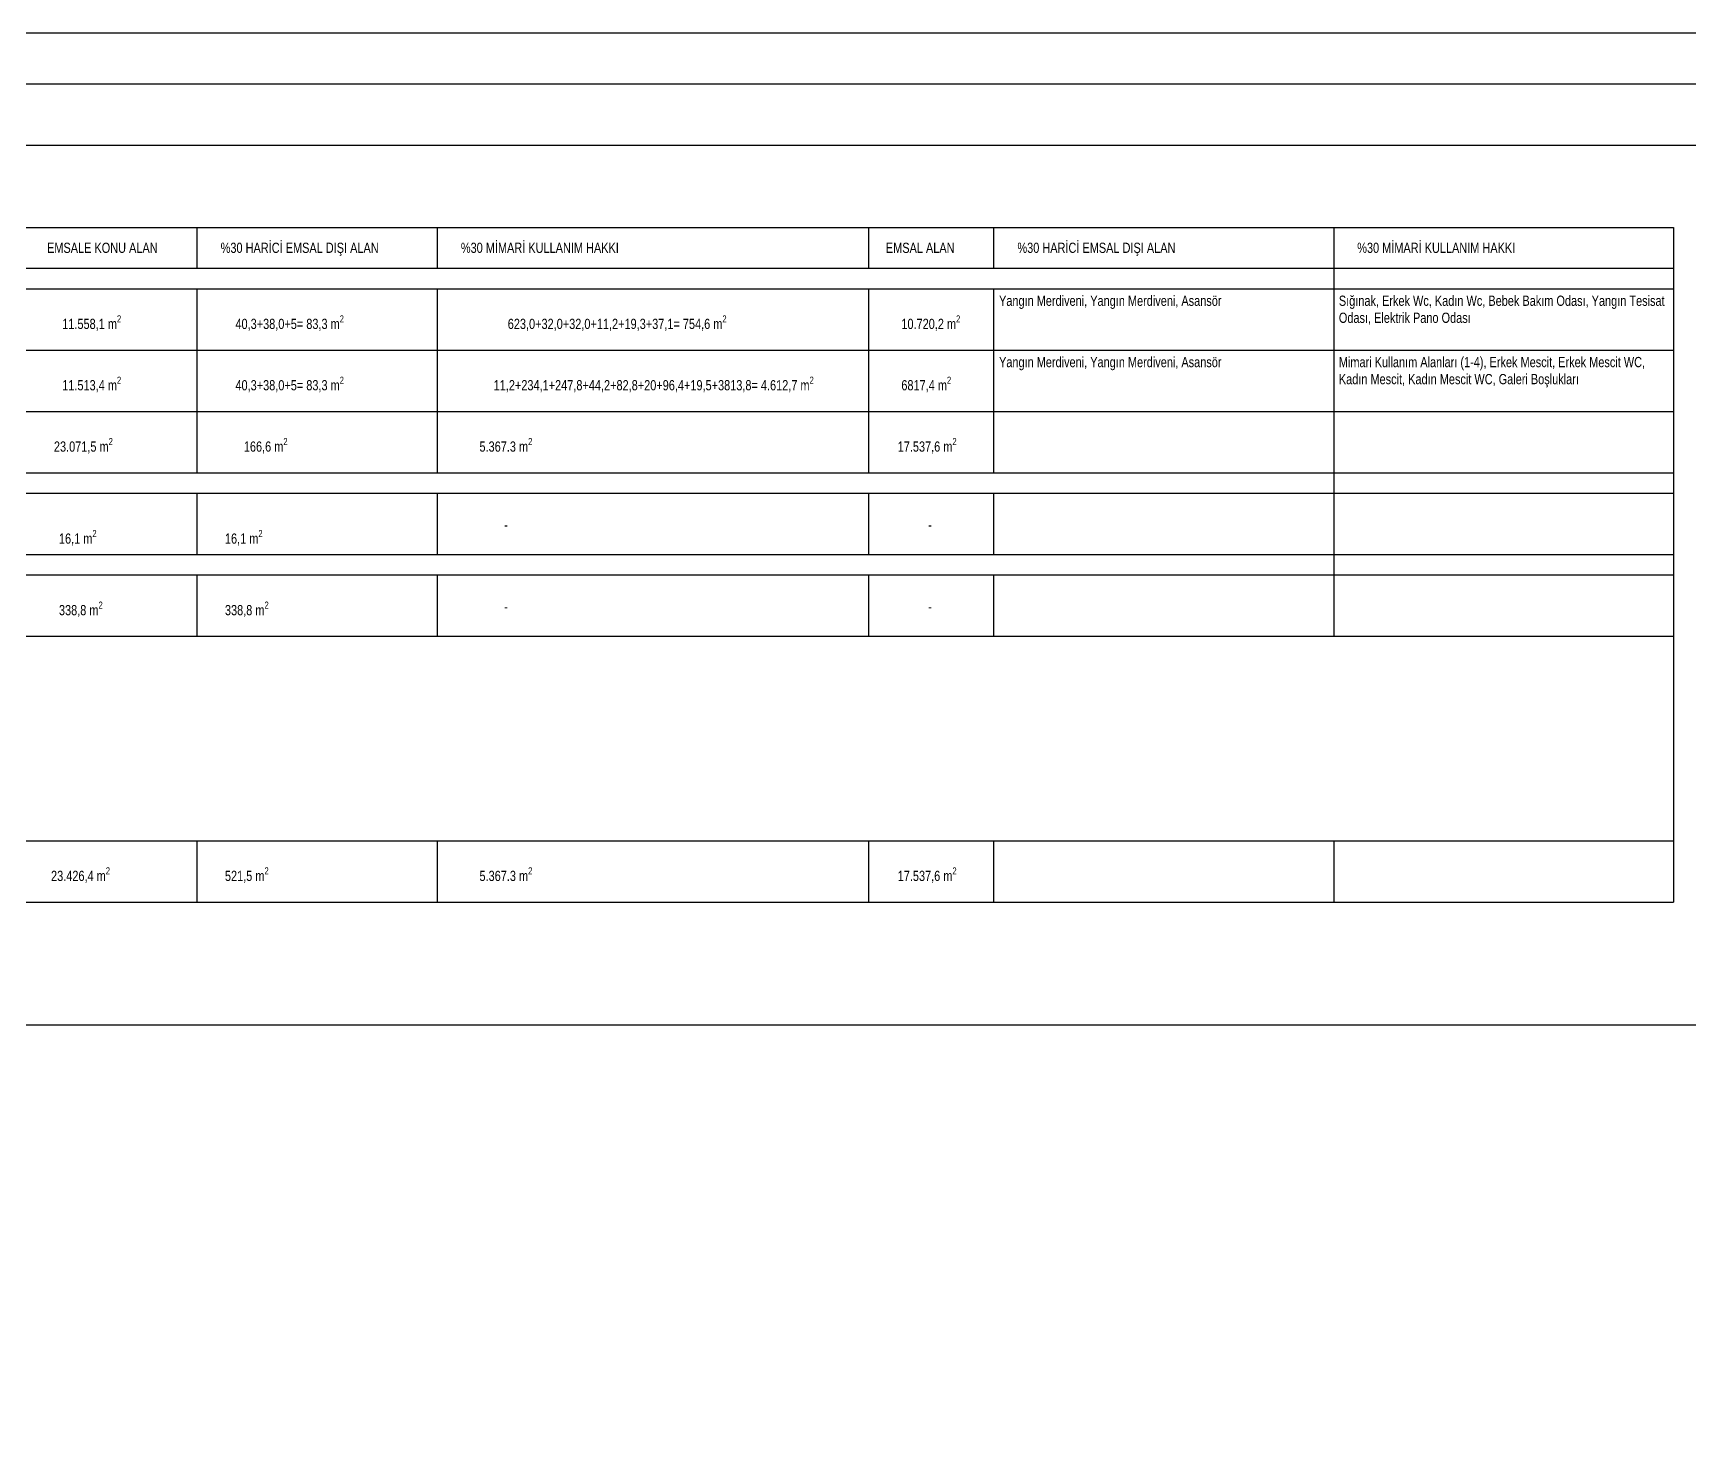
# Model space of a CAD drawing. Header units: centimetres. Extents: x 26569 to 160723, y -3143 to 14565.
# Drawn here: x 30337 to 33577, y 6797 to 9557 of the extents above; entities that cross this region are included whole.
import ezdxf

# ---------------------------------------------------------------- set-up
doc = ezdxf.new("R2010")
doc.units = ezdxf.units.CM
doc.header["$LTSCALE"] = 100
doc.layers.add('A-ANNO-TEXT', color=50, linetype='Continuous')
doc.layers.add('A-ANNO-TTBL', color=157, linetype='Continuous')
doc.styles.add('Fields_100', font='act_simplex.shx', dxfattribs={"width": 0.8, "height": 20})

msp = doc.modelspace()

# ---------------------------------------------------------------- linework, layer by layer
at = {"layer": 'A-ANNO-TTBL'}
for p, q in [((153081.02, 9337.18), (28768.76, 9337.09)), ((32881.85, 9177.09), (32881.85, 8377.09)), ((33546.76, 9177.09), (33546.76, 7857.09)), ((32881.85, 7977.09), (32881.85, 7857.09)), ((28768.76, 7617.09), (48081.01, 7617.09))]:
    msp.add_line(p, q, dxfattribs=at)
for points in [[(157421.04, -3142.83), (157421.04, 9557.17), (26568.76, 9557.19), (26568.76, -3142.81)], [(157321.04, -3042.83), (157321.04, 9457.17), (26668.76, 9457.19), (26668.76, -3042.81)]]:
    msp.add_lwpolyline(points, close=True, dxfattribs=at)
for points in [[(28888.76, 9177.09), (33546.76, 9177.09)], [(28888.76, 9177.09), (28888.76, 7857.09), (33546.76, 7857.09)], [(30657.93, 9097.09), (30657.93, 9177.09)], [(31127.93, 9097.09), (31127.93, 9177.09)], [(31971.83, 9097.09), (31971.83, 9177.09)], [(32216.93, 9097.09), (32216.93, 9177.09)], [(28888.76, 9097.09), (33546.76, 9097.09)], [(28888.76, 9057.09), (33546.76, 9057.09)], [(30657.93, 8697.09), (30657.93, 9057.09)], [(31127.93, 8697.09), (31127.93, 9057.09)], [(31971.83, 8697.09), (31971.83, 9057.09)], [(32216.93, 8697.09), (32216.93, 9057.09)], [(29457.93, 8937.09), (33546.76, 8937.09)], [(29457.93, 8817.09), (33546.76, 8817.09)], [(28888.76, 8697.09), (33546.76, 8697.09)], [(28888.76, 8657.09), (33546.76, 8657.09)], [(30657.93, 8537.09), (30657.93, 8657.09)], [(31127.93, 8537.09), (31127.93, 8657.09)], [(31971.83, 8537.09), (31971.83, 8657.09)], [(32216.93, 8537.09), (32216.93, 8657.09)], [(28888.76, 8537.09), (33546.76, 8537.09)], [(28888.76, 8497.09), (33546.76, 8497.09)], [(30657.93, 8377.09), (30657.93, 8497.09)], [(31127.93, 8377.09), (31127.93, 8497.09)], [(31971.83, 8377.09), (31971.83, 8497.09)], [(32216.93, 8377.09), (32216.93, 8497.09)], [(28888.76, 8377.09), (33546.76, 8377.09)], [(28888.76, 7977.09), (33546.76, 7977.09)], [(30657.93, 7857.09), (30657.93, 7977.09)], [(31127.93, 7857.09), (31127.93, 7977.09)], [(31971.83, 7857.09), (31971.83, 7977.09)], [(32216.93, 7857.09), (32216.93, 7977.09)]]:
    msp.add_lwpolyline(points, dxfattribs=at)

# ---------------------------------------------------------------- texts
at = {"layer": 'A-ANNO-TEXT', "style": 'Fields_100', "width": 0.8}
for s, p in [('EMSALE KONU ALAN', (30364.11, 9127.17)), ('%%%30 HARİCİ EMSAL DIŞI ALAN', (30703.89, 9127.17)), ('%%%30 MİMARİ KULLANIM HAKKI', (31173.89, 9127.17)), ('EMSAL ALAN', (32005.47, 9127.17)), ('%%%30 HARİCİ EMSAL DIŞI ALAN', (32262.89, 9127.17)), ('%%%30 MİMARİ KULLANIM HAKKI', (32927.81, 9127.17))]:
    msp.add_text(s, height=20, dxfattribs=at).set_placement(p)
at = {"layer": 'A-ANNO-TEXT', "char_height": 20, "attachment_point": 1, "style": 'Fields_100'}
for s, width, heights, insert in [('\\A1;Yangın Merdiveni, Yangın Merdiveni, Asansör', 781.6442, [0], (32226.93, 9043.61)), ('\\A1;Sığınak, Erkek Wc, Kadın Wc, Bebek Bakım Odası, Yangın Tesisat Odası, Elektrik Pano Odası', 654.9121, [0], (32891.85, 9043.61)), ('\\A1;11.558,1 m{\\H0.7x;\\S2^ ;}', 246.3645, [0], (30393.88, 9005.09)), ('\\A1;\\pxqc,t18;40,3+38,0+5= 83,3 m{\\H0.7x;\\S2^ ;} ', 434.7596, [68], (30621.58, 9005.09)), ('\\A1;\\pxqc,t6,18;623,0+32,0+32,0+11,2+19,3+37,1= 754,6 m{\\H0.7x;\\S2^ ;} ', 665.95, [68], (31146.79, 9005.09)), ('\\A1;10.720,2 m{\\H0.7x;\\S2^ ;}', 246.3645, [0], (32035.77, 9005.09)), ('\\A1;Yangın Merdiveni, Yangın Merdiveni, Asansör', 781.6442, [0], (32226.93, 8923.61)), ('\\A1;Mimari Kullanım Alanları (1-4), Erkek Mescit, Erkek Mescit WC, Kadın Mescit, Kadın Mescit WC, Galeri Boşlukları', 654.9121, [0], (32891.85, 8923.61)), ('\\A1;11.513,4 m{\\H0.7x;\\S2^ ;}', 246.3645, [0], (30393.88, 8885.09)), ('\\A1;\\pxqc,t18;40,3+38,0+5= 83,3 m{\\H0.7x;\\S2^ ;} ', 434.7596, [68], (30621.58, 8885.09)), ('\\A1;\\pxqc,t18;11,2+234,1+247,8+44,2+82,8+20+96,4+19,5+3813,8= 4.612,7 m{\\H0.7x;\\S2^ ;\\H1.42857x; } ', 866.2966, [68], (31118.09, 8885.09)), ('\\A1;6817,4 m{\\H0.7x;\\S2^ ;}', 246.3645, [0], (32035.77, 8885.09)), ('\\A1;23.071,5 m{\\H0.7x;\\S2^ ;}', 246.3645, [0], (30377.59, 8765.09)), ('\\A1;\\pxqc;166,6 m{\\H0.7x;\\S2^ ;}', 557.718, [0], (30513.16, 8765.09)), ('\\A1;\\pxqc;5.367.3 m{\\H0.7x;\\S2^ ;}', 557.718, [0], (30983.16, 8765.09)), ('\\A1;17.537,6 m{\\H0.7x;\\S2^ ;}', 246.3645, [0], (32028.62, 8765.09)), ('\\A1;\\pxqc;-', 557.718, [0], (30983.16, 8605.09)), ('\\A1;-', 246.3645, [0], (32088.56, 8605.09)), ('\\A1;16,1 m{\\H0.7x;\\S2^ ;}', 246.3645, [0], (30387.45, 8585.09)), ('\\A1;16,1 m{\\H0.7x;\\S2^ ;}', 246.3645, [0], (30712.24, 8585.09)), ('\\A1;338,8 m{\\H0.7x;\\S2^ ;}', 246.3645, [0], (30387.45, 8445.09)), ('\\A1;338,8 m{\\H0.7x;\\S2^ ;}', 246.3645, [0], (30712.24, 8445.09)), ('\\A1;\\pxqc;-', 557.718, [0], (30983.16, 8445.09)), ('\\A1;-', 246.3645, [0], (32088.56, 8445.09)), ('\\A1;23.426,4 m{\\H0.7x;\\S2^ ;}', 246.3645, [0], (30372, 7925.09)), ('\\A1;521,5 m{\\H0.7x;\\S2^ ;}', 246.3645, [0], (30712.24, 7925.09)), ('\\A1;\\pxqc;5.367.3 m{\\H0.7x;\\S2^ ;}', 557.718, [0], (30983.16, 7925.09)), ('\\A1;17.537,6 m{\\H0.7x;\\S2^ ;}', 246.3645, [0], (32028.62, 7925.09))]:
    msp.add_mtext_dynamic_manual_height_columns(s, width=width, gutter_width=879.81, heights=heights, dxfattribs=dict(at, insert=insert))

doc.saveas('drawing.dxf')
